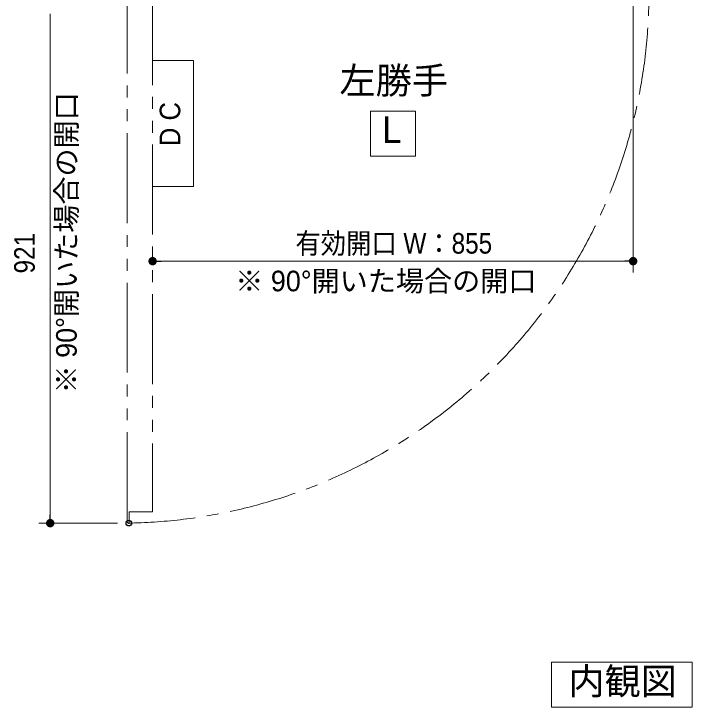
# Model space of a CAD drawing. Units: millimetres, scale not verified. Extents: x -6062 to 6062, y -3045 to 3045.
# Drawn here: x -2480 to -1274, y 820 to 2053 of the extents above; entities that cross this region are included whole.
import ezdxf
from ezdxf.enums import TextEntityAlignment as Align

# ---------------------------------------------------------------- set-up
doc = ezdxf.new("R2010")
doc.units = ezdxf.units.MM
doc.header["$LTSCALE"] = 20
doc.header["$PDMODE"] = 32
doc.header["$PDSIZE"] = 10
doc.linetypes.add('USER3', pattern=[9.172222, 5.997222, -1.058333, 1.058333, -1.058333])
doc.linetypes.add('USER4', pattern=[13.3, 8, -1.06, 1.06, -1.06, 1.06, -1.06])
for name, color, linetype, lineweight in [('0-1_3一般', 7, 'Continuous', 15), ('0-2_2寸法-3', 7, 'Continuous', 15), ('0-3_2寸法-1', 7, 'Continuous', 15), ('0-4_0', 7, 'Continuous', 25)]:
    doc.layers.add(name, color=color, linetype=linetype, lineweight=lineweight)
doc.layers.add('0-5_Defpoints', color=7, linetype='Continuous')
doc.styles.add('ＭＳ Ｐゴシック', font='')
doc.styles.get('ＭＳ Ｐゴシック').set_extended_font_data('MS PGothic')

# ---------------------------------------------------------------- blocks, each defined once
blk = doc.blocks.new('グループ-11')
at = {"layer": '0-2_2寸法-3'}
blk.add_lwpolyline([(5280, 18000), (10280, 18000), (10280, 16400), (5280, 16400)], close=True, dxfattribs=at)
at = {"layer": '0-2_2寸法-3', "style": 'ＭＳ Ｐゴシック'}
blk.add_text('内観図', height=943.3, dxfattribs=at).set_placement((5875.5, 16566.3), align=Align.BOTTOM_LEFT)
blk = doc.blocks.new('グループ-12')
at = {"layer": '0-2_2寸法-3'}
blk.add_lwpolyline([(-1170, 37608), (430, 37608), (430, 36008), (-1170, 36008)], close=True, dxfattribs=at)
at = {"layer": '0-2_2寸法-3', "style": 'ＭＳ Ｐゴシック'}
blk.add_text('L', height=943.3, dxfattribs=at).set_placement((-753.2, 36191.7), align=Align.BOTTOM_LEFT)
blk = doc.blocks.new('_Dot')
at = {"layer": '0-4_0'}
blk.add_line((-10, 0), (-20, 0), dxfattribs=at)
for points in [[(0, 0), (-10, 0), (-9.92, 1.25)], [(0, 0), (-9.92, -1.25), (-10, 0)], [(0, 0), (-9.92, 1.25), (-9.69, 2.49)], [(0, 0), (-9.69, -2.49), (-9.92, -1.25)], [(0, 0), (-9.69, 2.49), (-9.3, 3.68)], [(0, 0), (-9.3, -3.68), (-9.69, -2.49)], [(0, 0), (-9.3, 3.68), (-8.76, 4.82)], [(0, 0), (-8.76, -4.82), (-9.3, -3.68)], [(0, 0), (-8.76, 4.82), (-8.09, 5.88)], [(0, 0), (-8.09, -5.88), (-8.76, -4.82)], [(0, 0), (-8.09, 5.88), (-7.29, 6.85)], [(0, 0), (-7.29, -6.85), (-8.09, -5.88)], [(0, 0), (-7.29, 6.85), (-6.37, 7.71)], [(0, 0), (-6.37, -7.71), (-7.29, -6.85)], [(0, 0), (-6.37, 7.71), (-5.36, 8.44)], [(0, 0), (-5.36, -8.44), (-6.37, -7.71)], [(0, 0), (-5.36, 8.44), (-4.26, 9.05)], [(0, 0), (-4.26, -9.05), (-5.36, -8.44)], [(0, 0), (-4.26, 9.05), (-3.09, 9.51)], [(0, 0), (-3.09, -9.51), (-4.26, -9.05)], [(0, 0), (-3.09, 9.51), (-1.87, 9.82)], [(0, 0), (-1.87, -9.82), (-3.09, -9.51)], [(0, 0), (-1.87, 9.82), (-0.63, 9.98)], [(0, 0), (-0.63, -9.98), (-1.87, -9.82)], [(0, 0), (-0.63, 9.98), (0.63, 9.98)], [(0, 0), (0.63, -9.98), (-0.63, -9.98)], [(0, 0), (0.63, 9.98), (1.87, 9.82)], [(0, 0), (1.87, 9.82), (3.09, 9.51)], [(0, 0), (3.09, 9.51), (4.26, 9.05)], [(0, 0), (4.26, 9.05), (5.36, 8.44)], [(0, 0), (5.36, 8.44), (6.37, 7.71)], [(0, 0), (6.37, 7.71), (7.29, 6.85)], [(0, 0), (7.29, 6.85), (8.09, 5.88)], [(0, 0), (8.09, 5.88), (8.76, 4.82)], [(0, 0), (8.76, 4.82), (9.3, 3.68)], [(0, 0), (9.3, 3.68), (9.69, 2.49)], [(0, 0), (9.69, 2.49), (9.92, 1.25)], [(0, 0), (9.92, 1.25), (10, 0)], [(0, 0), (1.87, -9.82), (0.63, -9.98)], [(0, 0), (3.09, -9.51), (1.87, -9.82)], [(0, 0), (4.26, -9.05), (3.09, -9.51)], [(0, 0), (5.36, -8.44), (4.26, -9.05)], [(0, 0), (6.37, -7.71), (5.36, -8.44)], [(0, 0), (7.29, -6.85), (6.37, -7.71)], [(0, 0), (8.09, -5.88), (7.29, -6.85)], [(0, 0), (8.76, -4.82), (8.09, -5.88)], [(0, 0), (9.3, -3.68), (8.76, -4.82)], [(0, 0), (9.69, -2.49), (9.3, -3.68)], [(0, 0), (9.92, -1.25), (9.69, -2.49)], [(0, 0), (10, 0), (9.92, -1.25)]]:
    blk.add_solid(points, dxfattribs=at)

msp = doc.modelspace()

# ---------------------------------------------------------------- linework, layer by layer
at = {"layer": '0-1_3一般', "linetype": 'USER4'}
for p, q in [((-2278.5, 1149.15), (-2278.5, 2086.8)), ((-2233.5, 2086.8), (-2233.5, 1168))]:
    msp.add_line(p, q, dxfattribs=at)
at = {"layer": '0-1_3一般'}
msp.add_lwpolyline([(-2233.5, 1970.23), (-2161, 1970.23), (-2161, 1746.23), (-2233.5, 1746.23)], dxfattribs=at)
at = {"layer": '0-1_3一般', "linetype": 'USER4'}
msp.add_lwpolyline([(-2234.1, 1167.4), (-2275, 1167.4), (-2275, 1149.15)], dxfattribs=at)
at = {"layer": '0-1_3一般', "linetype": 'USER3'}
msp.add_arc((-2292.5, 2089.4), 942.13, 270.92653, 0.95788, dxfattribs=at)
at = {"layer": '0-1_3一般', "linetype": 'USER4'}
for centre, radius, start in [((-2234.1, 1168), 0.6, 270), ((-2276.75, 1149.15), 1.75, 180)]:
    msp.add_arc(centre, radius, start, 0, dxfattribs=at)
at = {"layer": '0-3_2寸法-1'}
for p, q in [((-1378.5, 2133), (-1378.5, 1593.41)), ((-2415.7, 2053.39), (-2415.7, 1162.31)), ((-2233.5, 1633.41), (-2233.3, 1633.41)), ((-2218.49, 1613.41), (-1393.51, 1613.41)), ((-2295.7, 1147.3), (-2435.7, 1147.3))]:
    msp.add_line(p, q, dxfattribs=at)
at = {"layer": '0-5_Defpoints'}
for p in [(-2233.5, 1613.41), (-1378.5, 1613.41), (-2415.7, 1147.3), (-2275.7, 1147.3)]:
    msp.add_point(p, dxfattribs=at)

# ---------------------------------------------------------------- block references
at = {"layer": '0-2_2寸法-3', "xscale": 0.05, "yscale": 0.05}
for name in ['グループ-12', 'グループ-11']:
    msp.add_blockref(name, (-1787.5, 0), dxfattribs=at)
at = {"layer": '0-3_2寸法-1', "xscale": 0.7503418, "yscale": 0.7503418}
for p, rotation in [((-2233.5, 1613.41), 180), ((-2415.7, 1147.3), 270)]:
    msp.add_blockref('_Dot', p, dxfattribs=dict(at, rotation=rotation))
msp.add_blockref('_Dot', (-1378.5, 1613.41), dxfattribs=at)

# ---------------------------------------------------------------- texts
at = {"layer": '0-1_3一般', "style": 'ＭＳ Ｐゴシック', "width": 0.95}
msp.add_text('D C', height=36.66, rotation=90, dxfattribs=at).set_placement((-2173.28, 1818.06), align=Align.BOTTOM_LEFT)
at = {"layer": '0-2_2寸法-3', "style": 'ＭＳ Ｐゴシック'}
for s, height, p in [('左勝手', 47.21, (-1901.09, 1897.03)), ('※ 90°開いた場合の開口', 36.66, (-2086.48, 1548.83))]:
    msp.add_text(s, height=height, dxfattribs=at).set_placement(p, align=Align.BOTTOM_LEFT)
msp.add_text('※ 90°開いた場合の開口', height=36.66, rotation=90, dxfattribs=at).set_placement((-2357.56, 1378.09), align=Align.BOTTOM_LEFT)
at = {"layer": '0-2_2寸法-3', "style": 'ＭＳ Ｐゴシック', "width": 0.9}
msp.add_text('921', height=36.66, rotation=90, dxfattribs=at).set_placement((-2432.18, 1591.56), align=Align.BOTTOM_LEFT)
at = {"layer": '0-3_2寸法-1', "style": 'ＭＳ Ｐゴシック', "width": 0.9}
msp.add_text('有効開口 W：855', height=36.69, dxfattribs=at).set_placement((-1979.39, 1615.85), align=Align.BOTTOM_LEFT)

doc.saveas('drawing.dxf')
